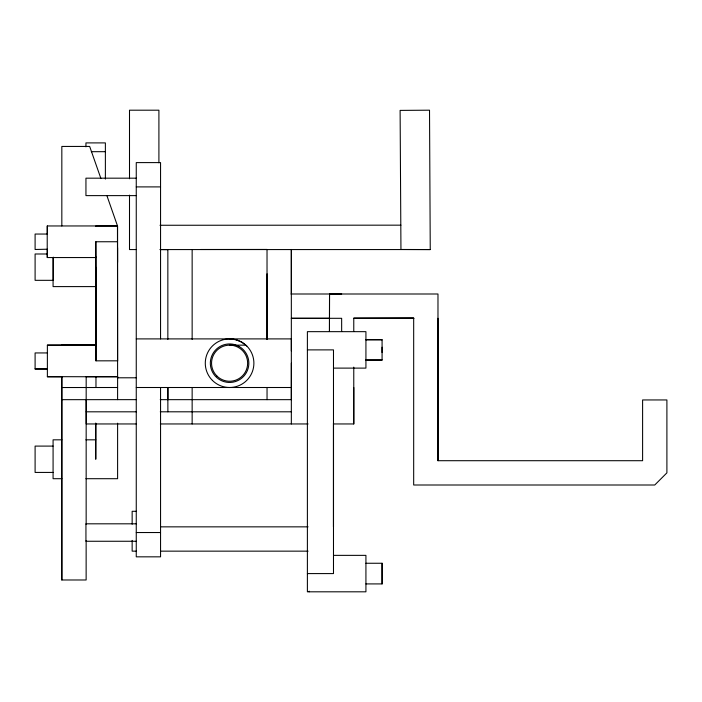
<?xml version="1.0" encoding="UTF-8"?>
<svg xmlns="http://www.w3.org/2000/svg" width="702" height="702" viewBox="0 0 702 702"><rect width="100%" height="100%" fill="white"/><g stroke="black" fill="none" stroke-linecap="round" stroke-linejoin="round"><path stroke-width="1.05" d="M86.144 540.637L86.135 579.984L61.829 579.984L61.794 376.737M86.153 524.333L86.179 376.72L117.62 376.623L117.594 399.649L136.179 399.649M117.585 262.346L117.585 225.947L95.814 225.965L95.814 226.509M167.883 399.657L167.883 387.513M167.848 339.426L167.848 249.552L162.873 249.5M192.146 387.504L192.146 423.955M192.146 339.426L192.146 249.57L159.924 249.57M267.032 339.215L267.041 273.815M291.339 363.197L291.339 399.657L160.231 399.657M291.339 351.044L291.33 249.438M329.528 293.98L329.457 331.405L329.528 293.98L341.681 293.998M333.485 423.955L353.773 423.955L353.773 387.495M382.081 352.562L382.081 347.209M291.146 293.998L437.978 293.998L437.978 460.705L642.602 460.705L642.602 399.947L666.9 399.947L666.9 472.858L654.747 485.003L413.68 485.003L413.68 318.085L353.773 318.304L353.773 331.397M437.978 460.705L437.978 318.278M95.814 423.192L95.753 459.266L95.753 423.245M95.928 345.586L95.946 256.941M430.247 249.561L429.519 110.188L400.114 110.398L400.947 249.473L430.247 249.561L192.146 249.57M167.848 249.57L160.898 249.57M117.62 376.825L47.376 376.641M91.339 151.685L105.379 151.685M136.258 178.176L85.942 178.176L85.942 195.621L136.258 195.621M136.258 186.899L160.556 186.899M160.003 225.263L400.939 225.167M117.62 361.03L117.462 225.947L47.218 225.965L47.218 257.555L95.946 257.555M47.341 234.047L35.1 234.047L35.1 249.482L47.341 249.219M95.867 257.555L95.814 241.76L117.462 241.742M200.816 249.491L267.023 249.438L267.041 339.408M136.039 249.57L129.501 249.57L129.501 195.13M46.858 253.992L35.1 253.992L35.1 280.326L53.273 280.326L53.273 257.178M413.873 318.287L353.606 318.287L413.68 318.296M329.598 318.304L291.339 318.304L341.655 318.304L341.663 331.397M136.258 338.899L291.339 338.899L291.339 423.955M365.926 339.557L382.081 339.557L382.081 360.223L365.926 360.223M365.926 339.908L382.081 339.908M117.62 360.819L95.972 360.837L95.972 345.042L47.376 345.042L47.376 376.842L62.496 376.842M86.135 345.165L61.829 345.165L95.963 345.059M229.589 345.156L245.656 345.156M47.376 345.252L95.972 345.252M307.388 349.886L333.485 349.886L333.485 573.587L307.388 573.587M47.376 352.939L35.1 352.939L35.1 369.155L47.376 369.155M365.926 359.872L382.081 359.872M333.485 368.111L365.926 368.111L365.926 331.66L307.388 331.66L307.388 591.812L365.926 591.812L365.926 555.361L333.485 555.361M35.1 368.743L47.376 368.743M117.603 377.79L136.188 377.79M61.837 387.53L117.585 387.504M136.258 387.504L291.339 387.504M61.846 399.675L117.594 399.649M86.188 411.811L136.293 411.811M160.258 411.802L291.339 411.802M136.381 423.955L86.188 423.955L86.188 399.657M160.389 423.955L308.09 423.955M61.837 439.821L53.08 439.821L53.08 478.703L61.829 478.703M85.907 439.821L95.753 439.821M53.08 446.095L35.1 446.095L35.1 472.428L53.08 472.428M85.89 478.703L117.603 478.703L117.603 423.192M136.372 511.293L132.151 511.293L132.151 524.218M136.258 523.815L85.942 523.815L85.942 541.26L136.258 541.26M160.811 526.851L308.09 526.851M136.258 532.537L160.556 532.537M136.521 551.149L132.151 551.149L132.151 540.382M160.565 551.149L308.09 551.149M365.926 563.258L382.125 563.258L382.125 583.915L365.926 583.915M229.589 338.899L235.881 339.724L241.742 342.155L246.779 346.016M100.886 178.457L89.672 146.437L61.829 146.437L61.829 225.965M107.029 196.016L117.515 225.965M95.955 290.549L95.735 267.164L95.735 286.6L53.08 286.6L53.08 257.441M95.814 241.76L95.972 360.837M382.081 563.258L382.081 583.915M353.773 367.128L353.773 423.955M309.187 591.189L309.187 591.812M291.339 249.508L291.339 294.331M267.041 387.504L267.041 399.657M167.848 387.618L167.883 411.802M160.556 338.899L160.556 162.601L136.258 162.601L136.258 556.835L160.556 556.835L160.556 387.504M158.906 162.803L158.906 110.196L129.501 110.196L129.501 178.791M117.585 247.718L117.594 378.492M105.379 179.115L105.379 142.901L85.942 142.901L85.942 146.867M95.972 376.72L95.972 387.513M95.744 275.895L95.744 345.744M61.829 376.834L61.829 579.984M47.341 225.965L47.341 233.863M47.341 249.658L47.341 257.555M333.485 423.122L333.485 526.851L333.494 423.122M239.224 346.525L234.573 344.594A19.261 19.261 0 0 0 210.626 366.541A19.261 19.261 0 0 0 240.637 378.975A19.261 19.261 0 0 0 239.224 346.525M212.408 380.387A24.298 24.298 0 0 0 253.062 369.489A24.298 24.298 0 0 0 223.306 339.724A24.298 24.298 0 0 0 212.408 380.387M216.83 375.956A18.041 18.041 0 0 0 247.025 367.874A18.041 18.041 0 0 0 224.921 345.77A18.041 18.041 0 0 0 216.83 375.956"/></g></svg>
